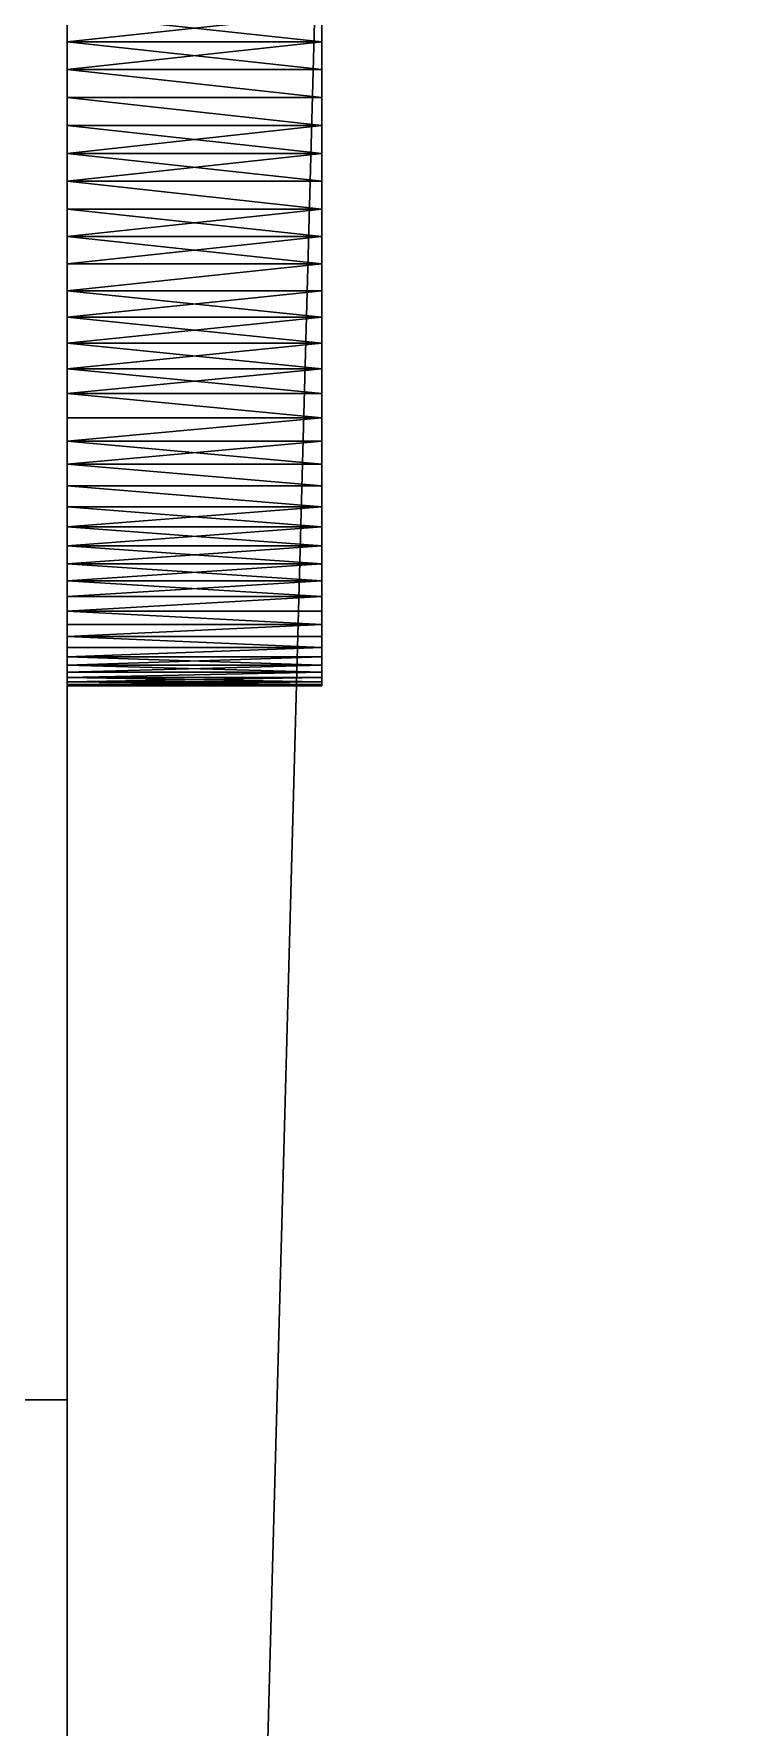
# Model space of a CAD drawing. Header units: millimetres. Extents: x 0 to 520, y -2 to 382.
# Drawn here: x 510.37 to 513.08, y 57.72 to 64.36 of the extents above; entities that cross this region are included whole.
import ezdxf

# ---------------------------------------------------------------- set-up
doc = ezdxf.new("R2010")
doc.units = ezdxf.units.MM

msp = doc.modelspace()

# ---------------------------------------------------------------- linework, layer by layer
at = {"layer": 'BRASS', "color": 52}
for points in [[(499.5, 359.5, 90), (520, 380, 90), (499.5, 20.5, 90)], [(499.5, 20.5, 90), (520, 380, 90), (520, 0, 90)], [(520, 380, 98), (510, 370, 98), (510, 10, 98)], [(520, 380, 98), (510, 10, 98), (520, 0, 98)]]:
    msp.add_3dface(points, dxfattribs=at)
at = {"layer": 'TEAK', "color": 34}
for points in [[(520, 380), (520, 0), (500, 360)], [(520, 0, 90), (520, 380, 90), (510.5, 360, 90)], [(500, 360), (520, 0), (500, 20)], [(520, 0, 90), (510.5, 360, 90), (510.5, 20, 90)], [(510.5, 20, 90), (510.5, 360, 90), (510.5, 321, 86)], [(510.5, 20, 90), (510.5, 321, 86), (510.5, 299, 86)], [(510.5, 20, 90), (510.5, 299, 86), (510.5, 201, 86)], [(510.5, 20, 90), (510.5, 201, 86), (510.5, 179, 86)], [(510.5, 20, 90), (510.5, 179, 86), (510.5, 81, 86)], [(506, 59, 68.5), (510.5, 59, 68.5), (510.5, 81, 68.5)], [(506, 59, 68.5), (510.5, 81, 68.5), (506, 81, 68.5)], [(510.5, 64.9545, 73.9821), (510.5, 59, 86), (510.5, 81, 86)], [(510.5, 59, 68.5), (510.5, 75.6721, 69.8246), (510.5, 81, 68.5)], [(510.5, 20, 90), (510.5, 81, 86), (510.5, 59, 86)], [(510.5, 64.3279, 69.8246), (510.5, 64.4359, 69.8436), (510.5, 75.6721, 69.8246)], [(510.5, 59, 68.5), (510.5, 64.3279, 69.8246), (510.5, 75.6721, 69.8246)], [(511.5, 66.1666, 71.618), (511.5, 65.3284, 70.2463), (511.5, 63.2476, 69.9327)], [(511.5, 66.1666, 71.618), (511.5, 63.1454, 69.9728), (511.5, 62.4251, 70.4639)], [(511.5, 66.1666, 71.618), (511.5, 63.2476, 69.9327), (511.5, 63.1454, 69.9728)], [(511.5, 66.0479, 72.8038), (511.5, 66.1666, 71.618), (511.5, 62.4251, 70.4639)], [(511.5, 66.0479, 72.8038), (511.5, 62.4251, 70.4639), (511.5, 62.0423, 70.9963)], [(511.5, 65.5749, 73.5361), (511.5, 66.0479, 72.8038), (511.5, 62.0423, 70.9963)], [(511.5, 65.5749, 73.5361), (511.5, 62.0423, 70.9963), (511.5, 61.8822, 72.5958)], [(511.5, 65.5749, 73.5361), (511.5, 62.5036, 73.6127), (511.5, 64.1097, 74.1973)], [(511.5, 65.5749, 73.5361), (511.5, 64.1097, 74.1973), (511.5, 64.6485, 74.1023)], [(511.5, 65.5749, 73.5361), (511.5, 61.8822, 72.5958), (511.5, 62.5036, 73.6127)], [(511.5, 65.3284, 70.2463), (511.5, 64.3279, 69.8246), (511.5, 63.3515, 69.8977)], [(511.5, 65.3284, 70.2463), (511.5, 64.9545, 70.0179), (511.5, 64.3279, 69.8246)], [(511.5, 65.3284, 70.2463), (511.5, 63.3515, 69.8977), (511.5, 63.2476, 69.9327)], [(510.5, 64.8546, 74.0272), (510.5, 59, 86), (510.5, 64.9545, 73.9821)], [(511.5, 64.9545, 70.0179), (511.5, 64.4359, 69.8436), (511.5, 64.3279, 69.8246)], [(510.5, 64.7524, 74.0673), (510.5, 59, 86), (510.5, 64.8546, 74.0272)], [(510.5, 64.6485, 74.1023), (510.5, 59, 86), (510.5, 64.7524, 74.0673)], [(510.5, 64.5429, 74.132), (510.5, 59, 86), (510.5, 64.6485, 74.1023)], [(511.5, 64.6485, 74.1023), (511.5, 64.1097, 74.1973), (511.5, 64.3279, 74.1754)], [(511.5, 64.6485, 74.1023), (511.5, 64.3279, 74.1754), (511.5, 64.5429, 74.132)], [(510.5, 64.4359, 74.1564), (510.5, 59, 86), (510.5, 64.5429, 74.132)], [(511.5, 64.5429, 74.132), (511.5, 64.3279, 74.1754), (511.5, 64.4359, 74.1564)], [(510.5, 64.3279, 74.1754), (510.5, 59, 86), (510.5, 64.4359, 74.1564)], [(511.5, 64.3279, 74.1754), (510.5, 64.4359, 74.1564), (511.5, 64.4359, 74.1564)], [(510.5, 64.3279, 74.1754), (510.5, 64.4359, 74.1564), (511.5, 64.3279, 74.1754)], [(511.5, 64.4359, 69.8436), (510.5, 64.3279, 69.8246), (511.5, 64.3279, 69.8246)], [(510.5, 64.4359, 69.8436), (510.5, 64.3279, 69.8246), (511.5, 64.4359, 69.8436)], [(510.5, 64.219, 74.1891), (510.5, 59, 86), (510.5, 64.3279, 74.1754)], [(510.5, 59, 68.5), (510.5, 64.219, 69.8109), (510.5, 64.3279, 69.8246)], [(511.5, 64.219, 74.1891), (510.5, 64.3279, 74.1754), (511.5, 64.3279, 74.1754)], [(510.5, 64.219, 74.1891), (510.5, 64.3279, 74.1754), (511.5, 64.219, 74.1891)], [(511.5, 64.3279, 69.8246), (510.5, 64.219, 69.8109), (511.5, 64.219, 69.8109)], [(510.5, 64.3279, 69.8246), (510.5, 64.219, 69.8109), (511.5, 64.3279, 69.8246)], [(511.5, 64.3279, 69.8246), (511.5, 63.781, 69.8109), (511.5, 63.6721, 69.8246)], [(511.5, 64.3279, 69.8246), (511.5, 63.4571, 69.868), (511.5, 63.3515, 69.8977)], [(511.5, 64.3279, 69.8246), (511.5, 63.6721, 69.8246), (511.5, 63.4571, 69.868)], [(511.5, 64.3279, 69.8246), (511.5, 64.219, 69.8109), (511.5, 63.781, 69.8109)], [(511.5, 64.3279, 74.1754), (511.5, 64.1097, 74.1973), (511.5, 64.219, 74.1891)], [(510.5, 64.1097, 74.1973), (510.5, 59, 86), (510.5, 64.219, 74.1891)], [(510.5, 59, 68.5), (510.5, 64.1097, 69.8027), (510.5, 64.219, 69.8109)], [(511.5, 64.1097, 74.1973), (510.5, 64.219, 74.1891), (511.5, 64.219, 74.1891)], [(510.5, 64.1097, 74.1973), (510.5, 64.219, 74.1891), (511.5, 64.1097, 74.1973)], [(511.5, 64.219, 69.8109), (510.5, 64.219, 69.8109), (511.5, 64.1097, 69.8027)], [(510.5, 64.219, 69.8109), (510.5, 64.1097, 69.8027), (511.5, 64.1097, 69.8027)], [(511.5, 64.219, 69.8109), (511.5, 64.1097, 69.8027), (511.5, 64, 69.8)], [(511.5, 64.219, 69.8109), (511.5, 64, 69.8), (511.5, 63.8903, 69.8027)], [(511.5, 64.219, 69.8109), (511.5, 63.8903, 69.8027), (511.5, 63.781, 69.8109)], [(510.5, 64, 74.2), (510.5, 59, 86), (510.5, 64.1097, 74.1973)], [(510.5, 59, 68.5), (510.5, 64, 69.8), (510.5, 64.1097, 69.8027)], [(510.5, 64, 74.2), (510.5, 64.1097, 74.1973), (511.5, 64, 74.2)], [(511.5, 64, 74.2), (510.5, 64.1097, 74.1973), (511.5, 64.1097, 74.1973)], [(511.5, 64.1097, 69.8027), (510.5, 64.1097, 69.8027), (511.5, 64, 69.8)], [(510.5, 64.1097, 69.8027), (510.5, 64, 69.8), (511.5, 64, 69.8)], [(511.5, 64.1097, 74.1973), (511.5, 62.5036, 73.6127), (511.5, 63.6721, 74.1754)], [(511.5, 64.1097, 74.1973), (511.5, 63.6721, 74.1754), (511.5, 64, 74.2)], [(510.5, 63.8903, 74.1973), (510.5, 59, 86), (510.5, 64, 74.2)], [(510.5, 59, 68.5), (510.5, 63.8903, 69.8027), (510.5, 64, 69.8)], [(510.5, 64, 69.8), (510.5, 63.8903, 69.8027), (511.5, 64, 69.8)], [(511.5, 64, 69.8), (510.5, 63.8903, 69.8027), (511.5, 63.8903, 69.8027)], [(511.5, 63.8903, 74.1973), (510.5, 64, 74.2), (511.5, 64, 74.2)], [(510.5, 63.8903, 74.1973), (510.5, 64, 74.2), (511.5, 63.8903, 74.1973)], [(511.5, 64, 74.2), (511.5, 63.6721, 74.1754), (511.5, 63.781, 74.1891)], [(511.5, 64, 74.2), (511.5, 63.781, 74.1891), (511.5, 63.8903, 74.1973)], [(510.5, 63.781, 74.1891), (510.5, 59, 86), (510.5, 63.8903, 74.1973)], [(510.5, 59, 68.5), (510.5, 63.781, 69.8109), (510.5, 63.8903, 69.8027)], [(510.5, 63.8903, 69.8027), (510.5, 63.781, 69.8109), (511.5, 63.8903, 69.8027)], [(511.5, 63.8903, 69.8027), (510.5, 63.781, 69.8109), (511.5, 63.781, 69.8109)], [(510.5, 63.781, 74.1891), (510.5, 63.8903, 74.1973), (511.5, 63.781, 74.1891)], [(511.5, 63.781, 74.1891), (510.5, 63.8903, 74.1973), (511.5, 63.8903, 74.1973)], [(510.5, 63.6721, 74.1754), (510.5, 59, 86), (510.5, 63.781, 74.1891)], [(510.5, 59, 68.5), (510.5, 63.6721, 69.8246), (510.5, 63.781, 69.8109)], [(511.5, 63.781, 69.8109), (510.5, 63.781, 69.8109), (511.5, 63.6721, 69.8246)], [(510.5, 63.781, 69.8109), (510.5, 63.6721, 69.8246), (511.5, 63.6721, 69.8246)], [(511.5, 63.6721, 74.1754), (510.5, 63.781, 74.1891), (511.5, 63.781, 74.1891)], [(510.5, 63.6721, 74.1754), (510.5, 63.781, 74.1891), (511.5, 63.6721, 74.1754)], [(510.5, 63.5641, 74.1564), (510.5, 59, 86), (510.5, 63.6721, 74.1754)], [(510.5, 59, 68.5), (510.5, 63.5641, 69.8436), (510.5, 63.6721, 69.8246)], [(510.5, 63.6721, 69.8246), (510.5, 63.5641, 69.8436), (511.5, 63.6721, 69.8246)], [(511.5, 63.6721, 69.8246), (510.5, 63.5641, 69.8436), (511.5, 63.5641, 69.8436)], [(510.5, 63.5641, 74.1564), (510.5, 63.6721, 74.1754), (511.5, 63.5641, 74.1564)], [(511.5, 63.5641, 74.1564), (510.5, 63.6721, 74.1754), (511.5, 63.6721, 74.1754)], [(511.5, 63.6721, 69.8246), (511.5, 63.5641, 69.8436), (511.5, 63.4571, 69.868)], [(511.5, 63.6721, 74.1754), (511.5, 62.9478, 73.9321), (511.5, 63.0455, 73.9821)], [(511.5, 63.6721, 74.1754), (511.5, 63.4571, 74.132), (511.5, 63.5641, 74.1564)], [(511.5, 63.6721, 74.1754), (511.5, 62.5036, 73.6127), (511.5, 62.9478, 73.9321)], [(511.5, 63.6721, 74.1754), (511.5, 63.0455, 73.9821), (511.5, 63.4571, 74.132)], [(510.5, 63.4571, 74.132), (510.5, 59, 86), (510.5, 63.5641, 74.1564)], [(510.5, 59, 68.5), (510.5, 63.4571, 69.868), (510.5, 63.5641, 69.8436)], [(510.5, 63.5641, 69.8436), (510.5, 63.4571, 69.868), (511.5, 63.5641, 69.8436)], [(511.5, 63.5641, 69.8436), (510.5, 63.4571, 69.868), (511.5, 63.4571, 69.868)], [(510.5, 63.4571, 74.132), (510.5, 63.5641, 74.1564), (511.5, 63.4571, 74.132)], [(511.5, 63.4571, 74.132), (510.5, 63.5641, 74.1564), (511.5, 63.5641, 74.1564)], [(510.5, 63.3515, 74.1023), (510.5, 59, 86), (510.5, 63.4571, 74.132)], [(510.5, 59, 68.5), (510.5, 63.3515, 69.8977), (510.5, 63.4571, 69.868)], [(510.5, 63.4571, 69.868), (510.5, 63.3515, 69.8977), (511.5, 63.4571, 69.868)], [(511.5, 63.4571, 69.868), (510.5, 63.3515, 69.8977), (511.5, 63.3515, 69.8977)], [(511.5, 63.3515, 74.1023), (510.5, 63.3515, 74.1023), (511.5, 63.4571, 74.132)], [(510.5, 63.3515, 74.1023), (510.5, 63.4571, 74.132), (511.5, 63.4571, 74.132)], [(511.5, 63.4571, 74.132), (511.5, 63.0455, 73.9821), (511.5, 63.1454, 74.0272)], [(511.5, 63.4571, 74.132), (511.5, 63.1454, 74.0272), (511.5, 63.2476, 74.0673)], [(511.5, 63.4571, 74.132), (511.5, 63.2476, 74.0673), (511.5, 63.3515, 74.1023)], [(510.5, 63.2476, 74.0673), (510.5, 59, 86), (510.5, 63.3515, 74.1023)], [(510.5, 59, 68.5), (510.5, 63.2476, 69.9327), (510.5, 63.3515, 69.8977)], [(510.5, 63.3515, 69.8977), (510.5, 63.2476, 69.9327), (511.5, 63.3515, 69.8977)], [(511.5, 63.3515, 69.8977), (510.5, 63.2476, 69.9327), (511.5, 63.2476, 69.9327)], [(510.5, 63.2476, 74.0673), (510.5, 63.3515, 74.1023), (511.5, 63.2476, 74.0673)], [(511.5, 63.2476, 74.0673), (510.5, 63.3515, 74.1023), (511.5, 63.3515, 74.1023)], [(510.5, 63.1454, 74.0272), (510.5, 59, 86), (510.5, 63.2476, 74.0673)], [(510.5, 59, 68.5), (510.5, 63.1454, 69.9728), (510.5, 63.2476, 69.9327)], [(510.5, 63.2476, 69.9327), (510.5, 63.1454, 69.9728), (511.5, 63.2476, 69.9327)], [(511.5, 63.2476, 69.9327), (510.5, 63.1454, 69.9728), (511.5, 63.1454, 69.9728)], [(510.5, 63.1454, 74.0272), (510.5, 63.2476, 74.0673), (511.5, 63.1454, 74.0272)], [(511.5, 63.1454, 74.0272), (510.5, 63.2476, 74.0673), (511.5, 63.2476, 74.0673)], [(510.5, 63.0455, 73.9821), (510.5, 59, 86), (510.5, 63.1454, 74.0272)], [(510.5, 59, 68.5), (510.5, 63.0455, 70.0179), (510.5, 63.1454, 69.9728)], [(511.5, 63.1454, 69.9728), (510.5, 63.1454, 69.9728), (511.5, 63.0455, 70.0179)], [(510.5, 63.1454, 69.9728), (510.5, 63.0455, 70.0179), (511.5, 63.0455, 70.0179)], [(511.5, 63.0455, 73.9821), (510.5, 63.0455, 73.9821), (511.5, 63.1454, 74.0272)], [(510.5, 63.0455, 73.9821), (510.5, 63.1454, 74.0272), (511.5, 63.1454, 74.0272)], [(511.5, 63.1454, 69.9728), (511.5, 63.0455, 70.0179), (511.5, 62.5036, 70.3873)], [(511.5, 63.1454, 69.9728), (511.5, 62.5036, 70.3873), (511.5, 62.4251, 70.4639)], [(510.5, 62.9478, 73.9321), (510.5, 59, 86), (510.5, 63.0455, 73.9821)], [(510.5, 59, 68.5), (510.5, 62.9478, 70.0679), (510.5, 63.0455, 70.0179)], [(510.5, 63.0455, 70.0179), (510.5, 62.9478, 70.0679), (511.5, 63.0455, 70.0179)], [(511.5, 63.0455, 70.0179), (510.5, 62.9478, 70.0679), (511.5, 62.9478, 70.0679)], [(510.5, 62.9478, 73.9321), (510.5, 63.0455, 73.9821), (511.5, 62.9478, 73.9321)], [(511.5, 62.9478, 73.9321), (510.5, 63.0455, 73.9821), (511.5, 63.0455, 73.9821)], [(511.5, 63.0455, 70.0179), (511.5, 62.9478, 70.0679), (511.5, 62.8528, 70.1228)], [(511.5, 63.0455, 70.0179), (511.5, 62.8528, 70.1228), (511.5, 62.7607, 70.1823)], [(511.5, 63.0455, 70.0179), (511.5, 62.7607, 70.1823), (511.5, 62.6716, 70.2463)], [(511.5, 63.0455, 70.0179), (511.5, 62.6716, 70.2463), (511.5, 62.5859, 70.3147)], [(511.5, 63.0455, 70.0179), (511.5, 62.5859, 70.3147), (511.5, 62.5036, 70.3873)], [(510.5, 62.8528, 73.8772), (510.5, 59, 86), (510.5, 62.9478, 73.9321)], [(510.5, 59, 68.5), (510.5, 62.8528, 70.1228), (510.5, 62.9478, 70.0679)], [(511.5, 62.9478, 70.0679), (510.5, 62.9478, 70.0679), (511.5, 62.8528, 70.1228)], [(510.5, 62.9478, 70.0679), (510.5, 62.8528, 70.1228), (511.5, 62.8528, 70.1228)], [(510.5, 62.8528, 73.8772), (510.5, 62.9478, 73.9321), (511.5, 62.8528, 73.8772)], [(511.5, 62.8528, 73.8772), (510.5, 62.9478, 73.9321), (511.5, 62.9478, 73.9321)], [(511.5, 62.9478, 73.9321), (511.5, 62.7607, 73.8177), (511.5, 62.8528, 73.8772)], [(511.5, 62.9478, 73.9321), (511.5, 62.5036, 73.6127), (511.5, 62.7607, 73.8177)], [(510.5, 62.7607, 73.8177), (510.5, 59, 86), (510.5, 62.8528, 73.8772)], [(510.5, 59, 68.5), (510.5, 62.7607, 70.1823), (510.5, 62.8528, 70.1228)], [(511.5, 62.8528, 70.1228), (510.5, 62.7607, 70.1823), (511.5, 62.7607, 70.1823)], [(510.5, 62.8528, 70.1228), (510.5, 62.7607, 70.1823), (511.5, 62.8528, 70.1228)], [(511.5, 62.7607, 73.8177), (510.5, 62.7607, 73.8177), (511.5, 62.8528, 73.8772)], [(510.5, 62.7607, 73.8177), (510.5, 62.8528, 73.8772), (511.5, 62.8528, 73.8772)], [(510.5, 62.6716, 73.7537), (510.5, 59, 86), (510.5, 62.7607, 73.8177)], [(510.5, 59, 68.5), (510.5, 62.6716, 70.2463), (510.5, 62.7607, 70.1823)], [(511.5, 62.7607, 70.1823), (510.5, 62.6716, 70.2463), (511.5, 62.6716, 70.2463)], [(510.5, 62.7607, 70.1823), (510.5, 62.6716, 70.2463), (511.5, 62.7607, 70.1823)], [(510.5, 62.6716, 73.7537), (510.5, 62.7607, 73.8177), (511.5, 62.6716, 73.7537)], [(511.5, 62.6716, 73.7537), (510.5, 62.7607, 73.8177), (511.5, 62.7607, 73.8177)], [(511.5, 62.7607, 73.8177), (511.5, 62.5036, 73.6127), (511.5, 62.5859, 73.6853)], [(511.5, 62.7607, 73.8177), (511.5, 62.5859, 73.6853), (511.5, 62.6716, 73.7537)], [(510.5, 62.5859, 73.6853), (510.5, 59, 86), (510.5, 62.6716, 73.7537)], [(510.5, 59, 68.5), (510.5, 62.5859, 70.3147), (510.5, 62.6716, 70.2463)], [(511.5, 62.6716, 70.2463), (510.5, 62.6716, 70.2463), (511.5, 62.5859, 70.3147)], [(510.5, 62.6716, 70.2463), (510.5, 62.5859, 70.3147), (511.5, 62.5859, 70.3147)], [(510.5, 62.5859, 73.6853), (510.5, 62.6716, 73.7537), (511.5, 62.5859, 73.6853)], [(511.5, 62.5859, 73.6853), (510.5, 62.6716, 73.7537), (511.5, 62.6716, 73.7537)], [(510.5, 62.5036, 73.6127), (510.5, 59, 86), (510.5, 62.5859, 73.6853)], [(510.5, 59, 68.5), (510.5, 62.5036, 70.3873), (510.5, 62.5859, 70.3147)], [(511.5, 62.5859, 70.3147), (510.5, 62.5859, 70.3147), (511.5, 62.5036, 70.3873)], [(510.5, 62.5859, 70.3147), (510.5, 62.5036, 70.3873), (511.5, 62.5036, 70.3873)], [(510.5, 62.5036, 73.6127), (510.5, 62.5859, 73.6853), (511.5, 62.5036, 73.6127)], [(511.5, 62.5036, 73.6127), (510.5, 62.5859, 73.6853), (511.5, 62.5859, 73.6853)], [(510.5, 62.4251, 73.5361), (510.5, 59, 86), (510.5, 62.5036, 73.6127)], [(510.5, 59, 68.5), (510.5, 62.4251, 70.4639), (510.5, 62.5036, 70.3873)], [(511.5, 62.5036, 70.3873), (510.5, 62.4251, 70.4639), (511.5, 62.4251, 70.4639)], [(510.5, 62.5036, 70.3873), (510.5, 62.4251, 70.4639), (511.5, 62.5036, 70.3873)], [(511.5, 62.4251, 73.5361), (510.5, 62.5036, 73.6127), (511.5, 62.5036, 73.6127)], [(510.5, 62.4251, 73.5361), (510.5, 62.5036, 73.6127), (511.5, 62.4251, 73.5361)], [(511.5, 62.5036, 73.6127), (511.5, 62.28, 73.3717), (511.5, 62.3505, 73.4557)], [(511.5, 62.5036, 73.6127), (511.5, 62.3505, 73.4557), (511.5, 62.4251, 73.5361)], [(511.5, 62.5036, 73.6127), (511.5, 61.8822, 72.5958), (511.5, 62.28, 73.3717)], [(510.5, 62.3505, 73.4557), (510.5, 59, 86), (510.5, 62.4251, 73.5361)], [(510.5, 59, 68.5), (510.5, 62.3505, 70.5443), (510.5, 62.4251, 70.4639)], [(511.5, 62.4251, 70.4639), (510.5, 62.3505, 70.5443), (511.5, 62.3505, 70.5443)], [(510.5, 62.4251, 70.4639), (510.5, 62.3505, 70.5443), (511.5, 62.4251, 70.4639)], [(511.5, 62.3505, 73.4557), (510.5, 62.4251, 73.5361), (511.5, 62.4251, 73.5361)], [(510.5, 62.3505, 73.4557), (510.5, 62.4251, 73.5361), (511.5, 62.3505, 73.4557)], [(511.5, 62.0423, 70.9963), (511.5, 62.4251, 70.4639), (511.5, 62.3505, 70.5443)], [(510.5, 62.28, 73.3717), (510.5, 59, 86), (510.5, 62.3505, 73.4557)], [(510.5, 59, 68.5), (510.5, 62.28, 70.6283), (510.5, 62.3505, 70.5443)], [(511.5, 62.3505, 70.5443), (510.5, 62.28, 70.6283), (511.5, 62.28, 70.6283)], [(510.5, 62.3505, 70.5443), (510.5, 62.28, 70.6283), (511.5, 62.3505, 70.5443)], [(511.5, 62.28, 73.3717), (510.5, 62.3505, 73.4557), (511.5, 62.3505, 73.4557)], [(510.5, 62.28, 73.3717), (510.5, 62.3505, 73.4557), (511.5, 62.28, 73.3717)], [(511.5, 62.0423, 70.9963), (511.5, 62.3505, 70.5443), (511.5, 62.28, 70.6283)], [(510.5, 62.2137, 73.2842), (510.5, 59, 86), (510.5, 62.28, 73.3717)], [(510.5, 59, 68.5), (510.5, 62.2137, 70.7158), (510.5, 62.28, 70.6283)], [(511.5, 62.28, 70.6283), (510.5, 62.2137, 70.7158), (511.5, 62.2137, 70.7158)], [(510.5, 62.28, 70.6283), (510.5, 62.2137, 70.7158), (511.5, 62.28, 70.6283)], [(511.5, 62.2137, 73.2842), (510.5, 62.28, 73.3717), (511.5, 62.28, 73.3717)], [(510.5, 62.2137, 73.2842), (510.5, 62.28, 73.3717), (511.5, 62.2137, 73.2842)], [(511.5, 62.0423, 70.9963), (511.5, 62.28, 70.6283), (511.5, 62.2137, 70.7158)], [(511.5, 62.28, 73.3717), (511.5, 61.8822, 72.5958), (511.5, 61.9146, 72.7007)], [(511.5, 62.28, 73.3717), (511.5, 62.0947, 73.1), (511.5, 62.1519, 73.1936)], [(511.5, 62.28, 73.3717), (511.5, 62.1519, 73.1936), (511.5, 62.2137, 73.2842)], [(511.5, 62.28, 73.3717), (511.5, 61.9146, 72.7007), (511.5, 62.0947, 73.1)], [(510.5, 62.1519, 73.1936), (510.5, 59, 86), (510.5, 62.2137, 73.2842)], [(510.5, 59, 68.5), (510.5, 62.1519, 70.8064), (510.5, 62.2137, 70.7158)], [(511.5, 62.2137, 70.7158), (510.5, 62.1519, 70.8064), (511.5, 62.1519, 70.8064)], [(510.5, 62.2137, 70.7158), (510.5, 62.1519, 70.8064), (511.5, 62.2137, 70.7158)], [(511.5, 62.1519, 73.1936), (510.5, 62.2137, 73.2842), (511.5, 62.2137, 73.2842)], [(510.5, 62.1519, 73.1936), (510.5, 62.2137, 73.2842), (511.5, 62.1519, 73.1936)], [(511.5, 62.0947, 70.9), (511.5, 62.2137, 70.7158), (511.5, 62.1519, 70.8064)], [(511.5, 62.0423, 70.9963), (511.5, 62.2137, 70.7158), (511.5, 62.0947, 70.9)], [(510.5, 62.0947, 73.1), (510.5, 59, 86), (510.5, 62.1519, 73.1936)], [(510.5, 59, 68.5), (510.5, 62.0947, 70.9), (510.5, 62.1519, 70.8064)], [(511.5, 62.1519, 70.8064), (510.5, 62.0947, 70.9), (511.5, 62.0947, 70.9)], [(510.5, 62.1519, 70.8064), (510.5, 62.0947, 70.9), (511.5, 62.1519, 70.8064)], [(511.5, 62.0947, 73.1), (510.5, 62.0947, 73.1), (511.5, 62.1519, 73.1936)], [(510.5, 62.0947, 73.1), (510.5, 62.1519, 73.1936), (511.5, 62.1519, 73.1936)], [(510.5, 62.0423, 73.0037), (510.5, 59, 86), (510.5, 62.0947, 73.1)], [(510.5, 59, 68.5), (510.5, 62.0423, 70.9963), (510.5, 62.0947, 70.9)], [(511.5, 62.0947, 70.9), (510.5, 62.0947, 70.9), (511.5, 62.0423, 70.9963)], [(510.5, 62.0947, 70.9), (510.5, 62.0423, 70.9963), (511.5, 62.0423, 70.9963)], [(511.5, 62.0423, 73.0037), (510.5, 62.0947, 73.1), (511.5, 62.0947, 73.1)], [(510.5, 62.0423, 73.0037), (510.5, 62.0947, 73.1), (511.5, 62.0423, 73.0037)], [(511.5, 62.0947, 73.1), (511.5, 61.9146, 72.7007), (511.5, 61.9521, 72.8038)], [(511.5, 62.0947, 73.1), (511.5, 61.9521, 72.8038), (511.5, 62.0423, 73.0037)], [(510.5, 61.9947, 72.9048), (510.5, 59, 86), (510.5, 62.0423, 73.0037)], [(510.5, 59, 68.5), (510.5, 61.9947, 71.0952), (510.5, 62.0423, 70.9963)], [(511.5, 62.0423, 70.9963), (510.5, 61.9947, 71.0952), (511.5, 61.9947, 71.0952)], [(510.5, 62.0423, 70.9963), (510.5, 61.9947, 71.0952), (511.5, 62.0423, 70.9963)], [(511.5, 61.9947, 72.9048), (510.5, 61.9947, 72.9048), (511.5, 62.0423, 73.0037)], [(510.5, 61.9947, 72.9048), (510.5, 62.0423, 73.0037), (511.5, 62.0423, 73.0037)], [(510.5, 61.9521, 72.8038), (510.5, 59, 86), (510.5, 61.9947, 72.9048)], [(510.5, 59, 68.5), (510.5, 61.9521, 71.1962), (510.5, 61.9947, 71.0952)], [(511.5, 61.9947, 71.0952), (510.5, 61.9947, 71.0952), (511.5, 61.9521, 71.1962)], [(510.5, 61.9947, 71.0952), (510.5, 61.9521, 71.1962), (511.5, 61.9521, 71.1962)], [(511.5, 61.9521, 72.8038), (510.5, 61.9947, 72.9048), (511.5, 61.9947, 72.9048)], [(510.5, 61.9521, 72.8038), (510.5, 61.9947, 72.9048), (511.5, 61.9521, 72.8038)], [(511.5, 61.8822, 72.5958), (511.5, 62.0423, 70.9963), (511.5, 61.9947, 71.0952)], [(511.5, 62.0423, 73.0037), (511.5, 61.9521, 72.8038), (511.5, 61.9947, 72.9048)], [(511.5, 61.8822, 71.4042), (511.5, 61.9947, 71.0952), (511.5, 61.9521, 71.1962)], [(511.5, 61.8822, 72.5958), (511.5, 61.9947, 71.0952), (511.5, 61.8822, 71.4042)], [(510.5, 59, 68.5), (510.5, 61.9146, 71.2993), (510.5, 61.9521, 71.1962)], [(510.5, 59, 68.5), (510.5, 61.9521, 72.8038), (510.5, 61.9146, 72.7007)], [(510.5, 59, 68.5), (510.5, 59, 86), (510.5, 61.9521, 72.8038)], [(510.5, 61.9521, 71.1962), (510.5, 61.9146, 71.2993), (511.5, 61.9521, 71.1962)], [(511.5, 61.9521, 71.1962), (510.5, 61.9146, 71.2993), (511.5, 61.9146, 71.2993)], [(511.5, 61.9146, 72.7007), (510.5, 61.9146, 72.7007), (511.5, 61.9521, 72.8038)], [(510.5, 61.9146, 72.7007), (510.5, 61.9521, 72.8038), (511.5, 61.9521, 72.8038)], [(511.5, 61.8822, 71.4042), (511.5, 61.9521, 71.1962), (511.5, 61.9146, 71.2993)], [(510.5, 59, 68.5), (510.5, 61.8822, 71.4042), (510.5, 61.9146, 71.2993)], [(510.5, 59, 68.5), (510.5, 61.9146, 72.7007), (510.5, 61.8822, 72.5958)], [(510.5, 61.9146, 71.2993), (510.5, 61.8822, 71.4042), (511.5, 61.9146, 71.2993)], [(511.5, 61.9146, 71.2993), (510.5, 61.8822, 71.4042), (511.5, 61.8822, 71.4042)], [(511.5, 61.8822, 72.5958), (510.5, 61.9146, 72.7007), (511.5, 61.9146, 72.7007)], [(510.5, 61.8822, 72.5958), (510.5, 61.9146, 72.7007), (511.5, 61.8822, 72.5958)], [(510.5, 59, 68.5), (510.5, 61.8552, 71.5105), (510.5, 61.8822, 71.4042)], [(510.5, 59, 68.5), (510.5, 61.8822, 72.5958), (510.5, 61.8552, 72.4895)], [(510.5, 61.8822, 71.4042), (510.5, 61.8552, 71.5105), (511.5, 61.8822, 71.4042)], [(511.5, 61.8822, 71.4042), (510.5, 61.8552, 71.5105), (511.5, 61.8552, 71.5105)], [(511.5, 61.8552, 72.4895), (510.5, 61.8822, 72.5958), (511.5, 61.8822, 72.5958)], [(510.5, 61.8552, 72.4895), (510.5, 61.8822, 72.5958), (511.5, 61.8552, 72.4895)], [(510.5, 59, 68.5), (510.5, 61.8334, 71.618), (510.5, 61.8552, 71.5105)], [(510.5, 59, 68.5), (510.5, 61.8552, 72.4895), (510.5, 61.8334, 72.382)], [(510.5, 61.8552, 71.5105), (510.5, 61.8334, 71.618), (511.5, 61.8552, 71.5105)], [(511.5, 61.8552, 71.5105), (510.5, 61.8334, 71.618), (511.5, 61.8334, 71.618)], [(511.5, 61.8334, 72.382), (510.5, 61.8334, 72.382), (511.5, 61.8552, 72.4895)], [(510.5, 61.8334, 72.382), (510.5, 61.8552, 72.4895), (511.5, 61.8552, 72.4895)], [(511.5, 61.8007, 72.0548), (511.5, 61.8822, 71.4042), (511.5, 61.8552, 71.5105)], [(511.5, 61.8822, 72.5958), (511.5, 61.8062, 72.1644), (511.5, 61.8334, 72.382)], [(511.5, 61.8822, 72.5958), (511.5, 61.8822, 71.4042), (511.5, 61.8007, 72.0548)], [(511.5, 61.8822, 72.5958), (511.5, 61.8007, 72.0548), (511.5, 61.8062, 72.1644)], [(511.5, 61.8822, 72.5958), (511.5, 61.8334, 72.382), (511.5, 61.8552, 72.4895)], [(511.5, 61.8007, 72.0548), (511.5, 61.8552, 71.5105), (511.5, 61.8334, 71.618)], [(510.5, 59, 68.5), (510.5, 61.8171, 71.7264), (510.5, 61.8334, 71.618)], [(510.5, 59, 68.5), (510.5, 61.8334, 72.382), (510.5, 61.8171, 72.2736)], [(511.5, 61.8334, 71.618), (510.5, 61.8171, 71.7264), (511.5, 61.8171, 71.7264)], [(510.5, 61.8334, 71.618), (510.5, 61.8171, 71.7264), (511.5, 61.8334, 71.618)], [(511.5, 61.8171, 72.2736), (510.5, 61.8334, 72.382), (511.5, 61.8334, 72.382)], [(510.5, 61.8171, 72.2736), (510.5, 61.8334, 72.382), (511.5, 61.8171, 72.2736)], [(510.5, 59, 68.5), (510.5, 61.8062, 71.8356), (510.5, 61.8171, 71.7264)], [(510.5, 59, 68.5), (510.5, 61.8171, 72.2736), (510.5, 61.8062, 72.1644)], [(511.5, 61.8171, 71.7264), (510.5, 61.8062, 71.8356), (511.5, 61.8062, 71.8356)], [(510.5, 61.8171, 71.7264), (510.5, 61.8062, 71.8356), (511.5, 61.8171, 71.7264)], [(511.5, 61.8062, 72.1644), (510.5, 61.8171, 72.2736), (511.5, 61.8171, 72.2736)], [(510.5, 61.8062, 72.1644), (510.5, 61.8171, 72.2736), (511.5, 61.8062, 72.1644)], [(510.5, 59, 68.5), (510.5, 61.8007, 71.9452), (510.5, 61.8062, 71.8356)], [(510.5, 59, 68.5), (510.5, 61.8062, 72.1644), (510.5, 61.8007, 72.0548)], [(511.5, 61.8062, 71.8356), (510.5, 61.8007, 71.9452), (511.5, 61.8007, 71.9452)], [(510.5, 61.8062, 71.8356), (510.5, 61.8007, 71.9452), (511.5, 61.8062, 71.8356)], [(511.5, 61.8007, 72.0548), (510.5, 61.8062, 72.1644), (511.5, 61.8062, 72.1644)], [(510.5, 61.8007, 72.0548), (510.5, 61.8062, 72.1644), (511.5, 61.8007, 72.0548)], [(510.5, 59, 68.5), (510.5, 61.8007, 72.0548), (510.5, 61.8007, 71.9452)], [(511.5, 61.8007, 71.9452), (510.5, 61.8007, 72.0548), (511.5, 61.8007, 72.0548)], [(510.5, 61.8007, 71.9452), (510.5, 61.8007, 72.0548), (511.5, 61.8007, 71.9452)], [(511.5, 61.8062, 71.8356), (511.5, 61.8334, 71.618), (511.5, 61.8171, 71.7264)], [(511.5, 61.8007, 72.0548), (511.5, 61.8334, 71.618), (511.5, 61.8062, 71.8356)], [(511.5, 61.8334, 72.382), (511.5, 61.8062, 72.1644), (511.5, 61.8171, 72.2736)], [(511.5, 61.8007, 72.0548), (511.5, 61.8062, 71.8356), (511.5, 61.8007, 71.9452)], [(500, 20, 86), (510.5, 20, 86), (506, 59, 86)], [(510.5, 20, 86), (510.5, 59, 86), (506, 59, 86)], [(506, 59, 68.5), (506, 59, 86), (510.5, 59, 68.5)], [(510.5, 59, 68.5), (506, 59, 86), (510.5, 59, 86)], [(510.5, 20, 86), (510.5, 20, 90), (510.5, 59, 86)]]:
    msp.add_3dface(points, dxfattribs=at)

doc.saveas('drawing.dxf')
